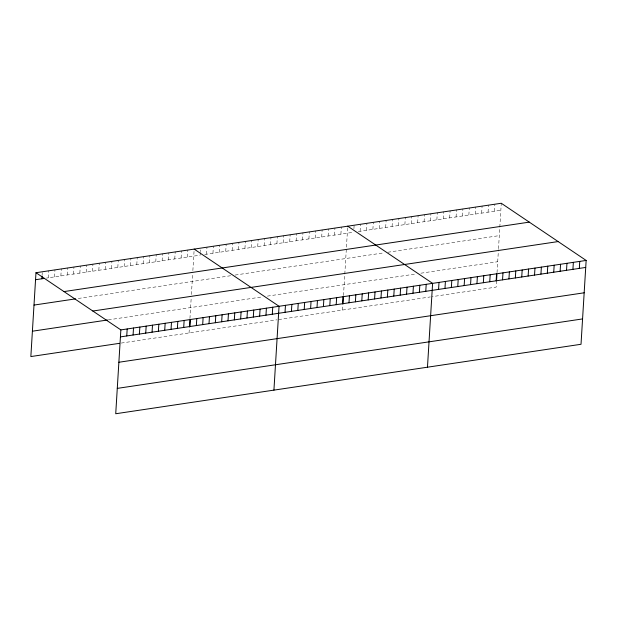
<?xml version="1.0" encoding="UTF-8"?>
<svg xmlns="http://www.w3.org/2000/svg" width="617" height="617" viewBox="0 0 617 617"><rect width="100%" height="100%" fill="white"/><g stroke="black" fill="none" stroke-linecap="round" stroke-linejoin="round"><path stroke-width="0.46" stroke-dasharray="3.08 2.31" d="M42.095 275.275L42.249 272.652M48.203 277.827L48.635 270.832M54.535 276.886L54.959 269.884M60.859 275.938L61.291 268.943M67.191 274.997L67.615 267.994M73.516 274.048L73.947 267.053M79.848 273.107L80.272 266.104M86.172 272.159L86.604 265.163M92.504 271.218L92.928 264.223M98.828 270.269L99.26 263.274M105.16 269.328L105.584 262.333M111.484 268.38L111.916 261.384M117.816 267.439L118.24 260.443M124.14 266.498L124.572 259.495M130.472 265.549L130.897 258.554M136.797 264.608L137.229 257.605M143.129 263.66L143.553 256.664M149.453 262.719L149.885 255.716M155.785 261.77L156.209 254.775M162.109 260.829L162.541 253.826M168.441 259.88L168.865 252.885M174.765 258.939L175.197 251.937M181.097 257.991L181.521 250.996M187.421 257.05L187.853 250.047M189.049 332.949L189.442 326.609M189.936 318.457L191.231 297.325M191.401 294.525L192.589 275.12M192.866 270.593L194.178 249.106M200.309 252.523L200.147 255.145L46.398 278.097M200.363 251.651L200.471 249.9M206.548 254.189L206.973 247.193M212.942 253.24L213.374 246.237M219.343 252.284L219.768 245.281M225.737 251.327L226.169 244.324M232.139 250.371L232.563 243.376M238.532 249.415L238.964 242.419M244.934 248.458L245.365 241.463M251.335 247.51L251.759 240.507M257.729 246.553L258.161 239.55M264.13 245.597L264.554 238.594M270.524 244.64L270.956 237.645M276.925 243.684L277.349 236.689M283.319 242.728L283.751 235.733M289.72 241.779L290.144 234.776M296.114 240.823L296.546 233.82M302.515 239.866L302.939 232.864M308.909 238.91L309.341 231.915M315.31 237.954L315.734 230.959M321.704 236.997L322.136 230.002M328.105 236.041L328.537 229.046M334.507 235.092L334.931 228.089M340.9 234.136L341.332 227.133M342.597 310.019L342.99 303.68M343.484 295.535L347.726 226.184M353.911 228.722L354.127 225.228M360.097 231.267L360.521 224.272M366.49 230.311L366.922 223.315M372.892 229.362L373.316 222.359M379.285 228.406L379.717 221.403M385.687 227.449L386.111 220.446M392.08 226.493L392.512 219.498M398.482 225.537L398.906 218.541M404.883 224.58L405.307 217.585M411.277 223.632L411.709 216.629M417.678 222.675L418.102 215.672M424.072 221.719L424.504 214.716M430.473 220.763L430.897 213.767M436.867 219.806L437.299 212.811M443.268 218.85L443.692 211.855M449.662 217.901L450.094 210.898M456.063 216.945L456.487 209.942M462.457 215.989L462.889 208.986M468.858 215.032L469.282 208.037M475.252 214.076L475.684 207.081M481.653 213.12L482.085 206.124M488.055 212.163L488.479 205.168M494.448 211.215L494.88 204.212M496.538 280.758L496.145 287.098L432.17 296.654M497.032 272.606L498.443 249.615M498.497 248.682L501.274 203.255M204.721 254.466L353.695 232.223M358.269 231.545L500.85 210.258M78.297 298.466L230.588 275.73M235.154 275.051L384.136 252.808M387.792 252.26L499.3 235.617M108.337 319.868L260.976 297.078M267.377 296.129L416.352 273.886M420.925 273.2L497.695 261.739M121.248 343.067L276.794 319.845M278.622 319.575L430.342 296.924"/><path stroke-width="0.93" d="M35.979 272.722L120.855 329.902L115.726 413.745L581.021 344.278L586.15 260.436L501.274 203.255L35.979 272.722L30.85 356.564L119.443 343.337M41.879 278.776L42.041 276.154M126.755 335.957L127.179 328.954M133.079 335.008L133.511 328.013M139.411 334.067L139.835 327.064M145.735 333.118L146.167 326.123M152.067 332.177L152.492 325.174M158.392 331.229L158.824 324.233M164.724 330.288L165.148 323.285M171.048 329.339L171.48 322.344M177.38 328.398L177.804 321.395M183.704 327.45L184.136 320.454M189.442 326.609L189.828 320.269M190.036 326.509L190.46 319.506M196.36 325.56L196.792 318.565M202.692 324.619L203.116 317.616M209.016 323.67L209.448 316.675M215.348 322.73L215.773 315.727M221.673 321.781L222.105 314.786M228.005 320.84L228.429 313.837M234.329 319.891L234.761 312.896M240.661 318.95L241.085 311.947M246.985 318.002L247.417 311.007M253.317 317.061L253.741 310.058M259.641 316.112L260.073 309.117M265.973 315.171L266.397 308.168M272.298 314.223L272.729 307.227M273.925 390.121L279.054 306.279L194.178 249.106M285.023 312.325L285.455 305.33M291.425 311.369L291.849 304.374M297.818 310.413L298.25 303.417M304.22 309.464L304.644 302.461M310.613 308.508L311.045 301.505M317.015 307.551L317.439 300.548M323.408 306.595L323.84 299.6M329.81 305.639L330.234 298.643M336.203 304.682L336.635 297.687M342.605 303.734L343.029 296.731M342.99 303.68L343.376 297.34M348.998 302.777L349.43 295.774M355.4 301.821L355.832 294.818M361.801 300.865L362.225 293.869M368.195 299.908L368.627 292.913M374.596 298.952L375.02 291.957M380.99 297.996L381.422 291M387.391 297.047L387.815 290.044M393.785 296.091L394.217 289.088M400.186 295.134L400.61 288.139M406.58 294.178L407.012 287.183M412.981 293.222L413.405 286.226M419.375 292.265L419.807 285.27M425.776 291.317L426.2 284.314M427.473 367.2L432.602 283.357L347.726 226.184M438.571 289.404L439.003 282.401M444.973 288.447L445.397 281.452M451.366 287.491L451.798 280.496M457.768 286.535L458.192 279.54M464.161 285.586L464.593 278.583M470.563 284.63L470.987 277.627M476.956 283.673L477.388 276.671M483.358 282.717L483.782 275.722M489.751 281.761L490.183 274.766M496.153 280.804L496.577 273.809M496.538 280.758L496.924 274.418M502.547 279.856L502.978 272.853M508.948 278.899L509.38 271.896M515.349 277.943L515.773 270.94M521.743 276.987L522.175 269.991M528.144 276.03L528.568 269.035M534.538 275.074L534.97 268.079M540.939 274.118L541.364 267.122M547.333 273.169L547.765 266.166M553.734 272.213L554.159 265.21M560.128 271.256L560.56 264.261M566.529 270.3L566.954 263.305M572.923 269.344L573.355 262.348M579.324 268.387L579.749 261.392M35.547 279.717L44.594 278.367M63.983 291.586L529.286 222.128M33.997 305.076L75.582 298.867M92.843 311.03L558.138 241.571M32.4 331.206L107.435 320.007M120.855 329.902L586.15 260.436M120.423 336.897L585.718 267.439M118.873 362.256L584.168 292.797M117.276 388.386L582.571 318.92"/></g></svg>
